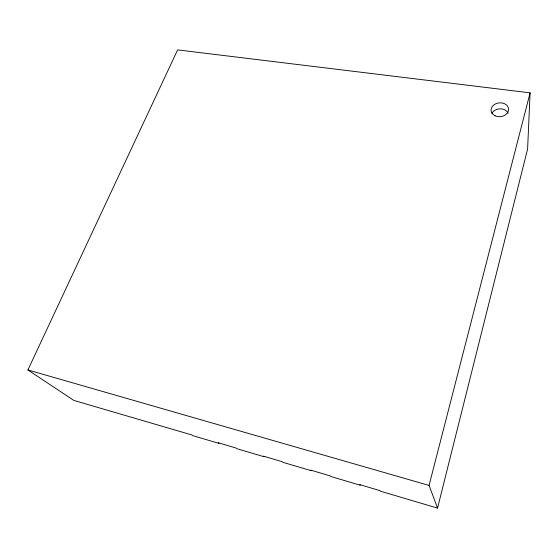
<?xml version="1.0" encoding="UTF-8"?>
<svg xmlns="http://www.w3.org/2000/svg" width="558" height="558" viewBox="0 0 558 558"><rect width="100%" height="100%" fill="white"/><g stroke="black" fill="none" stroke-linecap="round" stroke-linejoin="round"><path stroke-width="0.84" d="M530.1 92.844L527.603 148.993L437.535 508.108L380.416 491.193L380.075 490.656L359.833 484.665L360.231 485.216L330.545 476.427L330.071 475.855L310.673 470.115L311.19 470.694L282.711 462.261L282.125 461.668L263.502 456.158L264.136 456.765L236.794 448.667L236.097 448.046L218.213 442.759L218.952 443.38L192.677 435.603L191.882 434.968L73.83 400.414L27.9 369.954L177.611 49.892L530.1 92.844L429.067 485.425L437.535 508.108M27.9 369.954L429.067 485.425M491.863 113.427A8.677 6.877 -6.4 0 1 500.205 108.831A8.677 6.877 -6.4 0 1 508.101 113.267M495.183 115.841A8.768 6.919 -6.5 0 0 508.568 109.633A8.768 6.919 -6.5 0 0 495.727 103.809A8.768 6.919 -6.5 0 0 495.183 115.841"/></g></svg>
